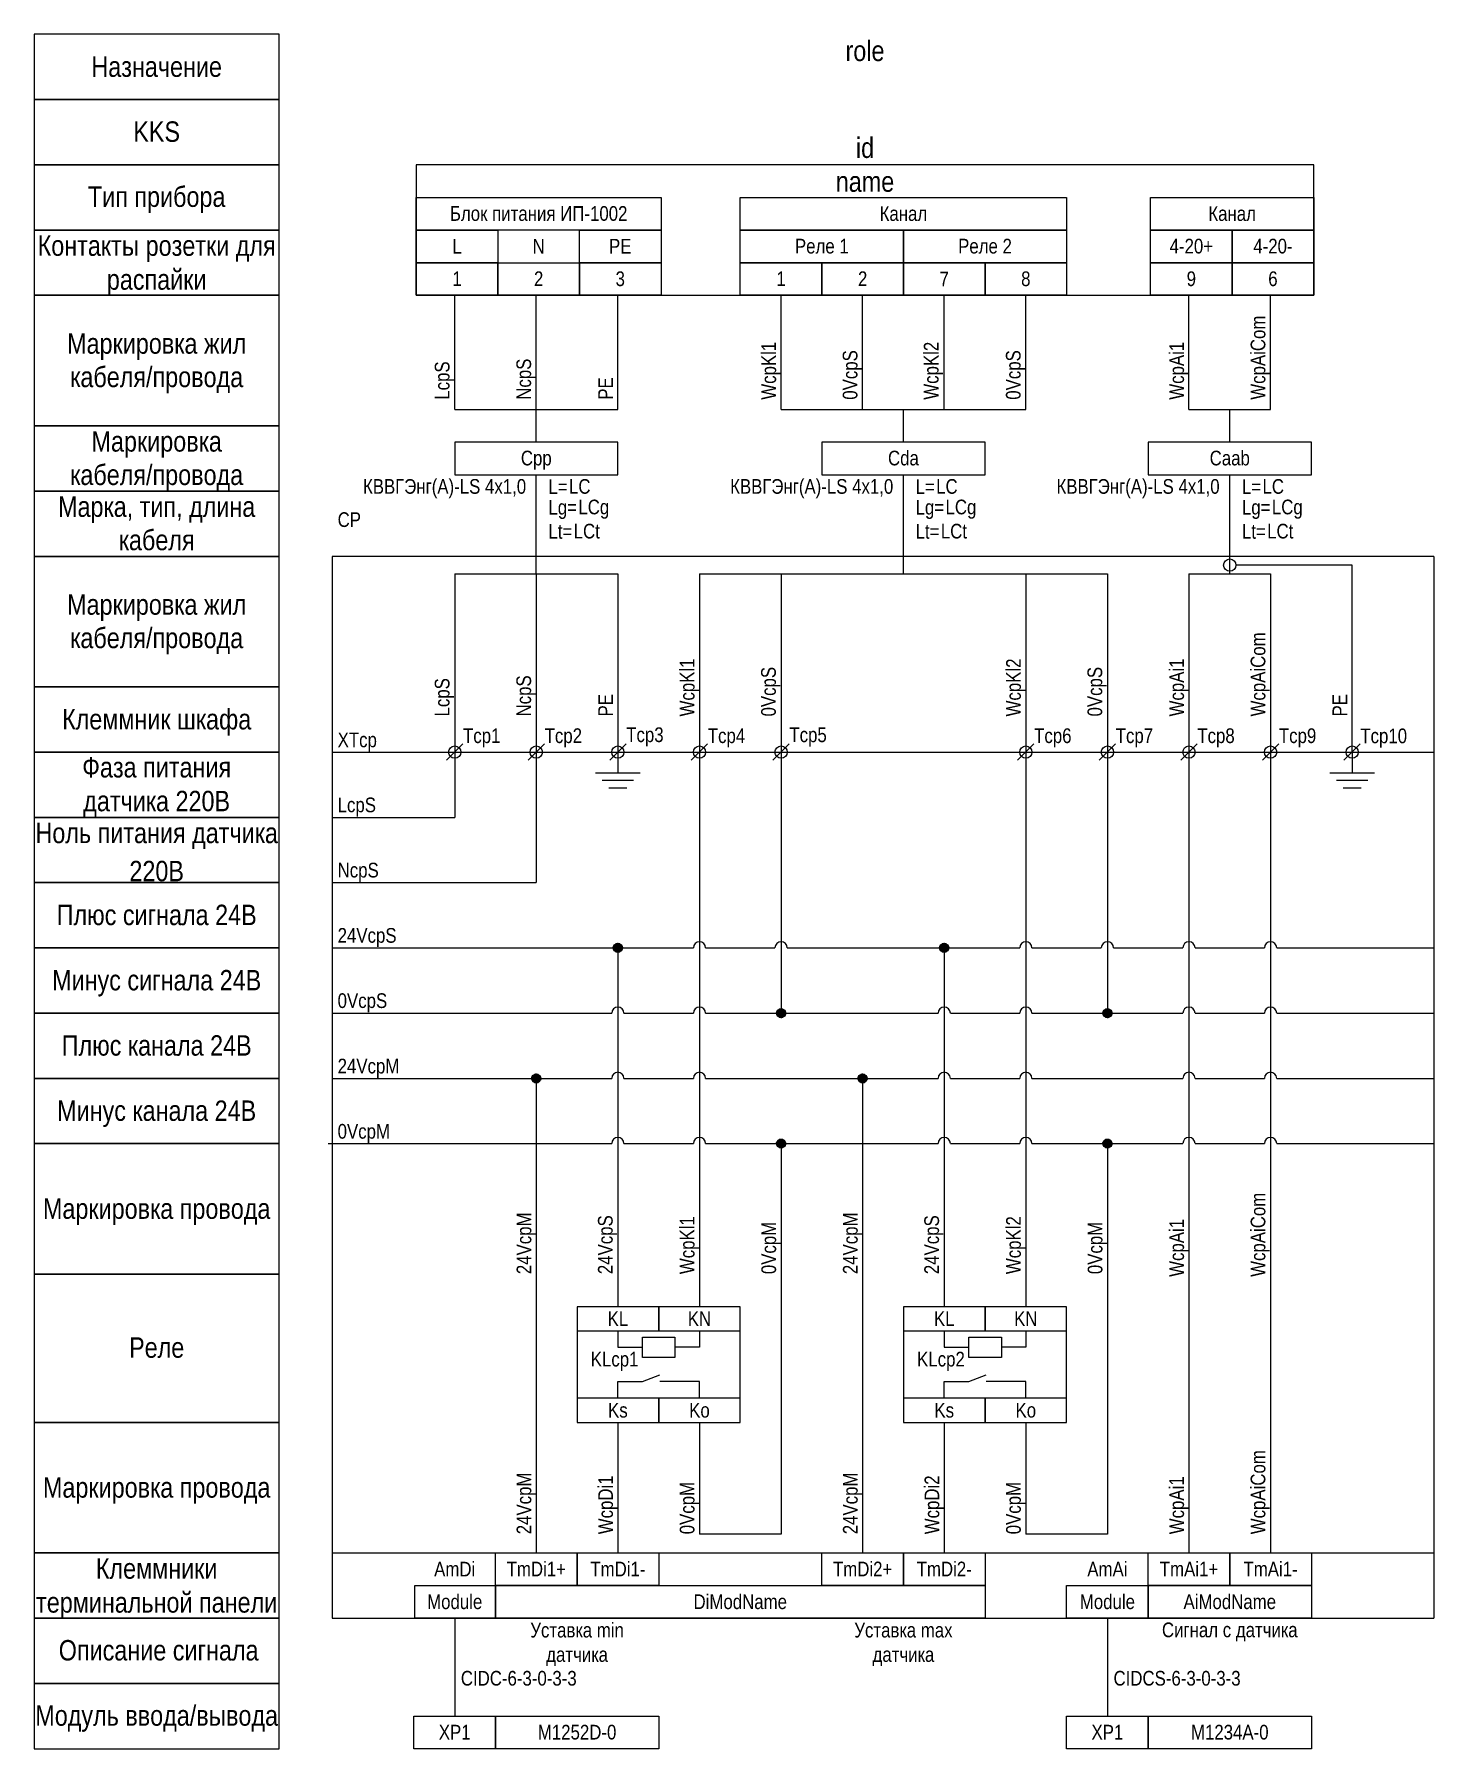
# Model space of a CAD drawing. Header units: millimetres. Extents: x 20 to 192, y -215 to -5.
import ezdxf

# ---------------------------------------------------------------- set-up
doc = ezdxf.new("R2010")
doc.units = ezdxf.units.MM
doc.header["$MEASUREMENT"] = 0
doc.linetypes.add('1_1', pattern=[2000, 1000, -1000])
doc.linetypes.add('4_2_1_2', pattern=[6702.777624, 3527.777672, -1763.888836, 0, -1411.111116])
for name, color, linetype in [('cp_names', 7, 'Continuous'), ('cp_params_ai', 7, 'Continuous'), ('cp_params_di', 7, 'Continuous'), ('cp_static_ai', 7, 'Continuous'), ('cp_static_di', 7, 'Continuous'), ('cp_static_do', 7, 'Continuous'), ('id_names', 7, 'Continuous'), ('id_params_di', 7, 'Continuous'), ('id_params_do', 7, 'Continuous'), ('id_static_ai', 7, 'Continuous'), ('id_static_di', 7, 'Continuous'), ('id_static_do', 7, 'Continuous')]:
    doc.layers.add(name, color=color, linetype=linetype)
doc.styles.add('СГЕНЕРИР_СТИЛЬ_1', font='')
doc.styles.get('СГЕНЕРИР_СТИЛЬ_1').set_extended_font_data('Arial Narrow')

msp = doc.modelspace()

# ---------------------------------------------------------------- hatches: boundary and pattern name
at = {"layer": 'cp_static_di', "linetype": 'Continuous', "lineweight": 0, "true_color": 0x000000}
for points in [[(91.13, -117), (91.16, -117.15), (91.24, -117.28), (91.37, -117.37), (91.53, -117.4), (91.68, -117.37), (91.81, -117.28), (91.9, -117.15), (91.93, -117), (91.9, -116.85), (91.81, -116.72), (91.68, -116.63), (91.53, -116.6), (91.37, -116.63), (91.24, -116.72), (91.16, -116.85)], [(131.13, -117), (131.16, -117.15), (131.24, -117.28), (131.37, -117.37), (131.53, -117.4), (131.68, -117.37), (131.81, -117.28), (131.9, -117.15), (131.93, -117), (131.9, -116.85), (131.81, -116.72), (131.68, -116.63), (131.53, -116.6), (131.37, -116.63), (131.24, -116.72), (131.16, -116.85)], [(111.13, -125), (111.16, -125.15), (111.24, -125.28), (111.37, -125.37), (111.53, -125.4), (111.68, -125.37), (111.81, -125.28), (111.9, -125.15), (111.93, -125), (111.9, -124.85), (111.81, -124.72), (111.68, -124.63), (111.53, -124.6), (111.37, -124.63), (111.24, -124.72), (111.16, -124.85)], [(151.13, -125), (151.16, -125.15), (151.24, -125.28), (151.37, -125.37), (151.53, -125.4), (151.68, -125.37), (151.81, -125.28), (151.9, -125.15), (151.93, -125), (151.9, -124.85), (151.81, -124.72), (151.68, -124.63), (151.53, -124.6), (151.37, -124.63), (151.24, -124.72), (151.16, -124.85)], [(81.13, -133), (81.16, -133.15), (81.24, -133.28), (81.37, -133.37), (81.53, -133.4), (81.68, -133.37), (81.81, -133.28), (81.9, -133.15), (81.93, -133), (81.9, -132.85), (81.81, -132.72), (81.68, -132.63), (81.53, -132.6), (81.37, -132.63), (81.24, -132.72), (81.16, -132.85)], [(121.13, -133), (121.16, -133.15), (121.24, -133.28), (121.37, -133.37), (121.53, -133.4), (121.68, -133.37), (121.81, -133.28), (121.9, -133.15), (121.93, -133), (121.9, -132.85), (121.81, -132.72), (121.68, -132.63), (121.53, -132.6), (121.37, -132.63), (121.24, -132.72), (121.16, -132.85)], [(111.13, -141), (111.16, -141.15), (111.24, -141.28), (111.37, -141.37), (111.53, -141.4), (111.68, -141.37), (111.81, -141.28), (111.9, -141.15), (111.93, -141), (111.9, -140.85), (111.81, -140.72), (111.68, -140.63), (111.53, -140.6), (111.37, -140.63), (111.24, -140.72), (111.16, -140.85)], [(151.13, -141), (151.16, -141.15), (151.24, -141.28), (151.37, -141.37), (151.53, -141.4), (151.68, -141.37), (151.81, -141.28), (151.9, -141.15), (151.93, -141), (151.9, -140.85), (151.81, -140.72), (151.68, -140.63), (151.53, -140.6), (151.37, -140.63), (151.24, -140.72), (151.16, -140.85)]]:
    msp.add_hatch(color=18, dxfattribs=at).paths.add_polyline_path(points)

# ---------------------------------------------------------------- linework, layer by layer
at = {"layer": 'cp_names', "color": 7, "linetype": 'Continuous', "lineweight": 15, "ltscale": 100}
for points in [[(20, -85), (50, -85), (50, -69), (20, -69)], [(20, -93), (50, -93), (50, -85), (20, -85)], [(20, -101), (50, -101), (50, -93), (20, -93)], [(20, -109), (50, -109), (50, -101), (20, -101)], [(20, -117), (50, -117), (50, -109), (20, -109)], [(20, -125), (50, -125), (50, -117), (20, -117)], [(20, -133), (50, -133), (50, -125), (20, -125)], [(20, -141), (50, -141), (50, -133), (20, -133)], [(20, -157), (50, -157), (50, -141), (20, -141)], [(20, -175.18), (50, -175.18), (50, -157), (20, -157)], [(20, -191.18), (50, -191.18), (50, -175.18), (20, -175.18)], [(20, -199.18), (50, -199.18), (50, -191.18), (20, -191.18)], [(20, -207.18), (50, -207.18), (50, -199.18), (20, -199.18)], [(20, -215.18), (50, -215.18), (50, -207.18), (20, -207.18)]]:
    msp.add_lwpolyline(points, close=True, dxfattribs=at)
at = {"layer": 'cp_static_ai', "color": 7, "linetype": 'Continuous', "lineweight": 15, "ltscale": 100}
for p, q in [((71.53, -71.14), (91.53, -71.14)), ((161.53, -71.14), (161.53, -93)), ((161.53, -71.14), (171.53, -71.14)), ((171.53, -71.14), (171.53, -93)), ((160.53, -94), (162.53, -92)), ((170.53, -94), (172.53, -92)), ((180.53, -94), (182.53, -92)), ((91.53, -93), (91.53, -95.53)), ((161.53, -93), (161.53, -191.18)), ((171.53, -93), (171.53, -191.18)), ((181.53, -93), (181.53, -95.53)), ((88.78, -95.53), (94.27, -95.53)), ((89.6, -96.46), (93.46, -96.46)), ((178.78, -95.53), (184.27, -95.53)), ((179.6, -96.46), (183.46, -96.46)), ((90.41, -97.39), (92.64, -97.39)), ((180.41, -97.39), (182.64, -97.39)), ((162.28, -117), (170.78, -117)), ((172.28, -117), (191.53, -117)), ((162.28, -125), (170.78, -125)), ((172.28, -125), (191.53, -125)), ((162.28, -133), (170.78, -133)), ((172.28, -133), (191.53, -133)), ((162.28, -141), (170.78, -141)), ((172.28, -141), (191.53, -141)), ((156.53, -191.18), (191.53, -191.18)), ((156.53, -199.18), (191.53, -199.18))]:
    msp.add_line(p, q, dxfattribs=at)
for points in [[(66.82, -25), (96.82, -25), (96.82, -29), (66.82, -29)], [(156.82, -25), (176.82, -25), (176.82, -29), (156.82, -29)], [(66.82, -29), (76.82, -29), (76.82, -33), (66.82, -33)], [(86.82, -29), (96.82, -29), (96.82, -33), (86.82, -33)], [(156.82, -29), (166.82, -29), (166.82, -33), (156.82, -33)], [(166.82, -29), (176.82, -29), (176.82, -33), (166.82, -33)], [(66.82, -33), (76.82, -33), (76.82, -37), (66.82, -37)], [(76.82, -33), (86.82, -33), (86.82, -37), (76.82, -37)], [(86.82, -33), (96.82, -33), (96.82, -37), (86.82, -37)], [(156.82, -33), (166.82, -33), (166.82, -37), (156.82, -37)], [(166.82, -33), (176.82, -33), (176.82, -37), (166.82, -37)], [(156.53, -191.18), (166.53, -191.18), (166.53, -195.18), (156.53, -195.18)], [(166.53, -191.18), (176.53, -191.18), (176.53, -195.18), (166.53, -195.18)], [(156.53, -195.18), (176.53, -195.18), (176.53, -199.18), (156.53, -199.18)]]:
    msp.add_lwpolyline(points, close=True, dxfattribs=at)
msp.add_lwpolyline([(181.53, -93), (181.53, -70.07), (167.28, -70.07)], dxfattribs=at)
for centre in [(166.53, -70.07), (161.53, -93), (171.53, -93), (181.53, -93)]:
    msp.add_circle(centre, 0.75, dxfattribs=at)
for centre in [(161.53, -117), (171.53, -117), (161.53, -125), (171.53, -125), (161.53, -133), (171.53, -133), (161.53, -141), (171.53, -141)]:
    msp.add_arc(centre, 0.75, 0, 180, dxfattribs=at)
at = {"layer": 'cp_static_di', "color": 7, "linetype": '1_1', "lineweight": 15, "ltscale": 100}
for p, q in [((191.53, -69), (56.53, -69)), ((56.53, -69), (56.53, -199.18)), ((191.53, -69), (191.53, -199.18))]:
    msp.add_line(p, q, dxfattribs=at)
at = {"layer": 'cp_static_di', "color": 7, "linetype": 'Continuous', "lineweight": 15, "ltscale": 100}
for p, q in [((71.53, -71.14), (71.53, -93)), ((81.53, -71.14), (81.53, -93)), ((91.53, -71.14), (91.53, -93)), ((101.53, -71.14), (151.53, -71.14)), ((101.53, -71.14), (101.53, -93)), ((111.53, -71.14), (111.53, -93)), ((141.53, -71.14), (141.53, -93)), ((151.53, -71.14), (151.53, -93)), ((70.53, -94), (72.53, -92)), ((80.53, -94), (82.53, -92)), ((90.53, -94), (92.53, -92)), ((100.53, -94), (102.53, -92)), ((110.53, -94), (112.53, -92)), ((140.53, -94), (142.53, -92)), ((150.53, -94), (152.53, -92)), ((71.53, -93), (71.53, -101)), ((81.53, -93), (81.53, -109)), ((101.53, -93), (101.53, -161)), ((111.53, -93), (111.53, -124.6)), ((141.53, -93), (141.53, -161)), ((151.53, -93), (151.53, -124.6)), ((56.53, -101), (71.53, -101)), ((56.53, -109), (81.53, -109)), ((56.53, -117), (100.78, -117)), ((91.53, -117.4), (91.53, -161)), ((102.28, -117), (110.78, -117)), ((112.28, -117), (140.78, -117)), ((131.53, -117.4), (131.53, -161)), ((142.28, -117), (150.78, -117)), ((152.28, -117), (160.78, -117)), ((56.53, -125), (90.78, -125)), ((92.28, -125), (100.78, -125)), ((102.28, -125), (130.78, -125)), ((132.28, -125), (140.78, -125)), ((142.28, -125), (160.78, -125)), ((56.53, -133), (90.78, -133)), ((81.53, -133.4), (81.53, -191.18)), ((92.28, -133), (100.78, -133)), ((102.28, -133), (130.78, -133)), ((121.53, -133.4), (121.53, -191.18)), ((132.28, -133), (140.78, -133)), ((142.28, -133), (160.78, -133)), ((56.03, -141), (90.78, -141)), ((92.28, -141), (100.78, -141)), ((102.28, -141), (130.78, -141)), ((111.53, -141.4), (111.53, -188.89)), ((132.28, -141), (140.78, -141)), ((142.28, -141), (160.78, -141)), ((151.53, -141.4), (151.53, -188.89)), ((91.53, -175.18), (91.53, -191.18)), ((101.53, -175.18), (101.53, -188.89)), ((131.53, -175.18), (131.53, -191.18)), ((141.53, -175.18), (141.53, -188.89)), ((111.53, -188.89), (101.53, -188.89)), ((151.53, -188.89), (141.53, -188.89)), ((56.53, -191.18), (156.53, -191.18)), ((56.53, -199.18), (156.53, -199.18))]:
    msp.add_line(p, q, dxfattribs=at)
at = {"layer": 'cp_static_di', "color": 7, "linetype": '4_2_1_2', "lineweight": 15, "ltscale": 100}
msp.add_line((56.53, -93), (191.53, -93), dxfattribs=at)
at = {"layer": 'cp_static_di', "color": 7, "linetype": 'Continuous', "lineweight": 15, "ltscale": 100}
for points in [[(86.53, -175.18), (106.53, -175.18), (106.53, -161), (86.53, -161)], [(86.53, -163.96), (96.53, -163.96), (96.53, -161), (86.53, -161)], [(96.53, -163.96), (106.53, -163.96), (106.53, -161), (96.53, -161)], [(126.53, -175.18), (146.53, -175.18), (146.53, -161), (126.53, -161)], [(126.53, -163.96), (136.53, -163.96), (136.53, -161), (126.53, -161)], [(136.53, -163.96), (146.53, -163.96), (146.53, -161), (136.53, -161)], [(98.53, -164.72), (98.53, -167.21), (94.53, -167.21), (94.53, -164.72)], [(138.53, -164.72), (138.53, -167.21), (134.53, -167.21), (134.53, -164.72)], [(86.53, -175.18), (96.53, -175.18), (96.53, -172.21), (86.53, -172.21)], [(96.53, -175.18), (106.53, -175.18), (106.53, -172.21), (96.53, -172.21)], [(126.53, -175.18), (136.53, -175.18), (136.53, -172.21), (126.53, -172.21)], [(136.53, -175.18), (146.53, -175.18), (146.53, -172.21), (136.53, -172.21)], [(76.53, -191.18), (86.53, -191.18), (86.53, -195.18), (76.53, -195.18)], [(86.53, -191.18), (96.53, -191.18), (96.53, -195.18), (86.53, -195.18)], [(116.53, -191.18), (126.53, -191.18), (126.53, -195.18), (116.53, -195.18)], [(126.53, -191.18), (136.53, -191.18), (136.53, -195.18), (126.53, -195.18)], [(76.53, -195.18), (136.53, -195.18), (136.53, -199.18), (76.53, -199.18)]]:
    msp.add_lwpolyline(points, close=True, dxfattribs=at)
for points in [[(91.53, -163.96), (91.53, -165.96), (94.53, -165.96)], [(101.53, -163.96), (101.53, -165.96), (98.53, -165.96)], [(131.53, -163.96), (131.53, -165.96), (134.53, -165.96)], [(141.53, -163.96), (141.53, -165.96), (138.53, -165.96)], [(91.53, -172.21), (91.53, -170.18), (94.53, -170.18)], [(94.53, -170.18), (96.67, -169.35)], [(98.53, -170.18), (96.67, -170.18)], [(101.53, -172.21), (101.53, -170.18), (98.53, -170.18)], [(131.53, -172.21), (131.53, -170.18), (134.53, -170.18)], [(134.53, -170.18), (136.67, -169.35)], [(138.53, -170.18), (136.67, -170.18)], [(141.53, -172.21), (141.53, -170.18), (138.53, -170.18)]]:
    msp.add_lwpolyline(points, dxfattribs=at)
for centre in [(71.53, -93), (81.53, -93), (91.53, -93), (101.53, -93), (111.53, -93), (141.53, -93), (151.53, -93)]:
    msp.add_circle(centre, 0.75, dxfattribs=at)
at = {"layer": 'cp_static_di', "color": 7, "linetype": 'Continuous', "lineweight": 70, "ltscale": 100}
for centre in [(91.53, -117), (131.53, -117), (111.53, -125), (151.53, -125), (81.53, -133), (121.53, -133), (111.53, -141), (151.53, -141)]:
    msp.add_circle(centre, 0.4, dxfattribs=at)
at = {"layer": 'cp_static_di', "color": 7, "linetype": 'Continuous', "lineweight": 15, "ltscale": 100}
for centre in [(101.53, -117), (111.53, -117), (141.53, -117), (151.53, -117), (91.53, -125), (101.53, -125), (131.53, -125), (141.53, -125), (91.53, -133), (101.53, -133), (131.53, -133), (141.53, -133), (91.53, -141), (101.53, -141), (131.53, -141), (141.53, -141)]:
    msp.add_arc(centre, 0.75, 0, 180, dxfattribs=at)
at = {"layer": 'cp_static_do', "color": 7, "linetype": 'Continuous', "lineweight": 15, "ltscale": 100}
for p, q in [((71.53, -199.18), (71.53, -211.18)), ((151.53, -199.18), (151.53, -211.18))]:
    msp.add_line(p, q, dxfattribs=at)
for points in [[(76.53, -199.18), (66.64, -199.18), (66.64, -195.18), (76.53, -195.18)], [(156.53, -199.18), (146.53, -199.18), (146.53, -195.18), (156.53, -195.18)], [(76.53, -215.18), (66.53, -215.18), (66.53, -211.18), (76.53, -211.18)], [(76.53, -211.18), (96.53, -211.18), (96.53, -215.18), (76.53, -215.18)], [(156.53, -215.18), (146.53, -215.18), (146.53, -211.18), (156.53, -211.18)], [(156.53, -211.18), (176.53, -211.18), (176.53, -215.18), (156.53, -215.18)]]:
    msp.add_lwpolyline(points, close=True, dxfattribs=at)
at = {"layer": 'id_names', "color": 7, "linetype": 'Continuous', "lineweight": 15, "ltscale": 100}
for points in [[(20, -13), (50, -13), (50, -5), (20, -5)], [(20, -21), (50, -21), (50, -13), (20, -13)], [(20, -29), (50, -29), (50, -21), (20, -21)], [(20, -37), (50, -37), (50, -29), (20, -29)], [(20, -53), (50, -53), (50, -37), (20, -37)], [(20, -61), (50, -61), (50, -53), (20, -53)], [(20, -69), (50, -69), (50, -61), (20, -61)]]:
    msp.add_lwpolyline(points, close=True, dxfattribs=at)
at = {"layer": 'id_static_di', "color": 7, "linetype": 'Continuous', "lineweight": 15, "ltscale": 100}
for p, q in [((81.53, -71.14), (81.53, -59)), ((126.53, -71.14), (126.53, -59)), ((166.53, -71.14), (166.53, -59))]:
    msp.add_line(p, q, dxfattribs=at)
for points in [[(66.82, -37), (176.82, -37), (176.82, -21), (66.82, -21)], [(106.53, -25), (146.53, -25), (146.53, -29), (106.53, -29)], [(106.53, -29), (126.53, -29), (126.53, -33), (106.53, -33)], [(126.53, -29), (146.53, -29), (146.53, -33), (126.53, -33)], [(106.53, -33), (116.53, -33), (116.53, -37), (106.53, -37)], [(116.53, -33), (126.53, -33), (126.53, -37), (116.53, -37)], [(126.53, -33), (136.53, -33), (136.53, -37), (126.53, -37)], [(136.53, -33), (146.53, -33), (146.53, -37), (136.53, -37)]]:
    msp.add_lwpolyline(points, close=True, dxfattribs=at)
at = {"layer": 'id_static_do', "color": 7, "linetype": 'Continuous', "lineweight": 15, "ltscale": 100}
for p, q in [((71.53, -51), (71.53, -37)), ((81.53, -51), (81.53, -37)), ((91.53, -51), (91.53, -37)), ((111.53, -51), (111.53, -37)), ((121.53, -51), (121.53, -37)), ((131.53, -51), (131.53, -37)), ((141.53, -51), (141.53, -37)), ((161.53, -51), (161.53, -37)), ((171.53, -51), (171.53, -37)), ((71.53, -51), (91.53, -51)), ((81.53, -55), (81.53, -51)), ((111.53, -51), (141.53, -51)), ((126.53, -55), (126.53, -51)), ((161.53, -51), (171.53, -51)), ((166.53, -55), (166.53, -51))]:
    msp.add_line(p, q, dxfattribs=at)
for points in [[(71.53, -59), (91.53, -59), (91.53, -55), (71.53, -55)], [(116.53, -59), (136.53, -59), (136.53, -55), (116.53, -55)], [(156.53, -59), (176.53, -59), (176.53, -55), (156.53, -55)]]:
    msp.add_lwpolyline(points, close=True, dxfattribs=at)

# ---------------------------------------------------------------- texts
at = {"layer": 'cp_names', "color": 7, "linetype": 'Continuous', "lineweight": 15, "char_height": 2.5, "attachment_point": 2, "style": 'СГЕНЕРИР_СТИЛЬ_1'}
for s, insert, line_spacing_factor in [('\\A1;{\\pqc;\\fArial Narrow|b0|i0|c204|p34;Маркировка жил\\P\\pqc;\\fArial Narrow|b0|i0|c204|p34;кабеля/провода}', (35, -73.66), 0.982786), ('\\A1;{\\pqc;\\fArial Narrow|b0|i0|c204|p34;Фаза питания\\P\\pqc;\\fArial Narrow|b0|i0|c204|p34;датчика 220В}', (35, -93.61), 0.993687)]:
    msp.add_mtext(s, dxfattribs=dict(at, insert=insert, line_spacing_factor=line_spacing_factor))
for s, insert in [('\\A1;{\\pqc;\\fArial Narrow|b0|i0|c204|p34;Клеммник\\fArial Narrow|b0|i0|c204|p34; шкафа}', (35, -87.72)), ('\\A1;{\\pqc;\\fArial Narrow|b0|i0|c204|p34;Плюс \\fArial Narrow|b0|i0|c204|p34;сигнала 2\\fArial Narrow|b0|i0|c204|p34;4\\fArial Narrow|b0|i0|c204|p34;В}', (35, -111.71)), ('\\A1;{\\pqc;\\fArial Narrow|b0|i0|c204|p34;Минус \\fArial Narrow|b0|i0|c204|p34;сигнала 2\\fArial Narrow|b0|i0|c204|p34;4\\fArial Narrow|b0|i0|c204|p34;В}', (35, -119.71)), ('\\A1;{\\pqc;\\fArial Narrow|b0|i0|c204|p34;Плюс \\fArial Narrow|b0|i0|c204|p34;канала 24В}', (35, -127.71)), ('\\A1;{\\pqc;\\fArial Narrow|b0|i0|c204|p34;Минус \\fArial Narrow|b0|i0|c204|p34;канала 24В}', (35, -135.71)), ('\\A1;{\\pqc;\\fArial Narrow|b0|i0|c204|p34;Маркировка \\fArial Narrow|b0|i0|c204|p34;провода}', (35, -147.72)), ('\\A1;{\\pqc;\\fArial Narrow|b0|i0|c204|p34;Реле}', (35, -164.75)), ('\\A1;{\\pqc;\\fArial Narrow|b0|i0|c204|p34;Маркировка \\fArial Narrow|b0|i0|c204|p34;провода}', (35, -181.9)), ('\\A1;{\\pqc;\\fArial Narrow|b0|i0|c204|p34;Описание сигнала}', (35.24, -201.86)), ('\\A1;{\\pqc;\\fArial Narrow|b0|i0|c204|p34;Модуль ввода/вывода}', (35, -209.86))]:
    msp.add_mtext(s, dxfattribs=dict(at, insert=insert))
at = {"layer": 'cp_names', "color": 7, "linetype": 'Continuous', "lineweight": 15, "char_height": 2.5, "width": 30, "attachment_point": 2, "style": 'СГЕНЕРИР_СТИЛЬ_1'}
for s, insert, line_spacing_factor in [('\\A1;{\\pqc;\\fArial Narrow|b0|i0|c204|p34;Ноль питания датчика \\fArial Narrow|b0|i0|c204|p34;2\\fArial Narrow|b0|i0|c204|p34;20\\fArial Narrow|b0|i0|c204|p34;В}', (35, -101.66), 1.120955), ('\\A1;{\\pqc;\\fArial Narrow|b0|i0|c204|p34;Клеммник\\fArial Narrow|b0|i0|c204|p34;и терминальной панели}', (35, -191.84), 0.996518)]:
    msp.add_mtext(s, dxfattribs=dict(at, insert=insert, line_spacing_factor=line_spacing_factor))
at = {"layer": 'cp_params_ai', "color": 7, "linetype": 'Continuous', "lineweight": 15, "char_height": 1.8, "style": 'СГЕНЕРИР_СТИЛЬ_1'}
for s, insert, attachment_point in [('\\A1;{\\pql;\\fArial Narrow|b0|i0|c204|p34;Tcp\\fArial Narrow|b0|i0|c204|p34;8}', (162.55, -90.09), 1), ('\\A1;{\\pql;\\fArial Narrow|b0|i0|c204|p34;Tcp\\fArial Narrow|b0|i0|c204|p34;9}', (172.55, -90.09), 1), ('\\A1;{\\pql;\\fArial Narrow|b0|i0|c204|p34;Tcp1\\fArial Narrow|b0|i0|c204|p34;0}', (182.53, -90.11), 1), ('\\A1;{\\pqc;\\fArial Narrow|b0|i0|c204|p34;Tm\\fArial Narrow|b0|i0|c204|p34;Ai\\fArial Narrow|b0|i0|c204|p34;1+}', (161.53, -192.25), 2), ('\\A1;{\\pqc;\\fArial Narrow|b0|i0|c204|p34;Tm\\fArial Narrow|b0|i0|c204|p34;Ai\\fArial Narrow|b0|i0|c204|p34;1-}', (171.53, -192.25), 2), ('\\A1;{\\pqc;\\fArial Narrow|b0|i0|c204|p34;Ai\\fArial Narrow|b0|i0|c204|p34;ModName}', (166.53, -196.26), 2)]:
    msp.add_mtext(s, dxfattribs=dict(at, insert=insert, attachment_point=attachment_point))
at = {"layer": 'cp_params_di', "color": 7, "linetype": 'Continuous', "lineweight": 15, "char_height": 1.8, "attachment_point": 1, "rotation": 90, "style": 'СГЕНЕРИР_СТИЛЬ_1'}
for s, insert in [('\\A1;{\\pql;\\fArial Narrow|b0|i0|c204|p34;WcpAi\\fArial Narrow|b0|i0|c204|p34;Com}', (169.09, -49.8)), ('\\A1;{\\pql;\\fArial Narrow|b0|i0|c204|p34;WcpAi1}', (159.12, -49.8)), ('\\A1;{\\pql;\\fArial Narrow|b0|i0|c204|p34;LcpS}', (69.09, -49.8)), ('\\A1;{\\pql;\\fArial Narrow|b0|i0|c204|p34;N\\fArial Narrow|b0|i0|c204|p34;cpS}', (79.09, -49.8)), ('\\A1;{\\pql;\\fArial Narrow|b0|i0|c204|p34;WcpAi\\fArial Narrow|b0|i0|c204|p34;Com}', (169.09, -88.63)), ('\\A1;{\\pql;\\fArial Narrow|b0|i0|c204|p34;WcpKl1}', (99.12, -88.63)), ('\\A1;{\\pql;\\fArial Narrow|b0|i0|c204|p34;WcpKl\\fArial Narrow|b0|i0|c204|p34;2}', (139.12, -88.63)), ('\\A1;{\\pql;\\fArial Narrow|b0|i0|c204|p34;WcpAi1}', (159.12, -88.63)), ('\\A1;{\\pql;\\fArial Narrow|b0|i0|c204|p34;LcpS}', (69.09, -88.63)), ('\\A1;{\\pql;\\fArial Narrow|b0|i0|c204|p34;N\\fArial Narrow|b0|i0|c204|p34;cpS}', (79.09, -88.63)), ('\\A1;{\\pql;\\fArial Narrow|b0|i0|c204|p34;0VcpS}', (109.09, -88.63)), ('\\A1;{\\pql;\\fArial Narrow|b0|i0|c204|p34;0VcpS}', (149.09, -88.63)), ('\\A1;{\\pql;\\fArial Narrow|b0|i0|c204|p34;WcpAi\\fArial Narrow|b0|i0|c204|p34;Com}', (169.09, -157.33)), ('\\A1;{\\pql;\\fArial Narrow|b0|i0|c204|p34;24VcpM}', (79.12, -157)), ('\\A1;{\\pql;\\fArial Narrow|b0|i0|c204|p34;24VcpS}', (89.09, -157)), ('\\A1;{\\pql;\\fArial Narrow|b0|i0|c204|p34;WcpKl\\fArial Narrow|b0|i0|c204|p34;1}', (99.12, -157)), ('\\A1;{\\pql;\\fArial Narrow|b0|i0|c204|p34;0VcpM}', (109.12, -157)), ('\\A1;{\\pql;\\fArial Narrow|b0|i0|c204|p34;24VcpM}', (119.12, -157)), ('\\A1;{\\pql;\\fArial Narrow|b0|i0|c204|p34;24VcpS}', (129.09, -157)), ('\\A1;{\\pql;\\fArial Narrow|b0|i0|c204|p34;WcpK\\fArial Narrow|b0|i0|c204|p34;l2}', (139.12, -157)), ('\\A1;{\\pql;\\fArial Narrow|b0|i0|c204|p34;0VcpM}', (149.12, -157)), ('\\A1;{\\pql;\\fArial Narrow|b0|i0|c204|p34;WcpAi1}', (159.12, -157.33)), ('\\A1;{\\pql;\\fArial Narrow|b0|i0|c204|p34;WcpAi\\fArial Narrow|b0|i0|c204|p34;Com}', (169.09, -188.89)), ('\\A1;{\\pql;\\fArial Narrow|b0|i0|c204|p34;24VcpM}', (79.12, -188.89)), ('\\A1;{\\pql;\\fArial Narrow|b0|i0|c204|p34;WcpDi1}', (89.12, -188.89)), ('\\A1;{\\pql;\\fArial Narrow|b0|i0|c204|p34;0VcpM}', (99.12, -188.89)), ('\\A1;{\\pql;\\fArial Narrow|b0|i0|c204|p34;24VcpM}', (119.12, -188.89)), ('\\A1;{\\pql;\\fArial Narrow|b0|i0|c204|p34;WcpDi\\fArial Narrow|b0|i0|c204|p34;2}', (129.12, -188.89)), ('\\A1;{\\pql;\\fArial Narrow|b0|i0|c204|p34;0VcpM}', (139.12, -188.89)), ('\\A1;{\\pql;\\fArial Narrow|b0|i0|c204|p34;WcpAi1}', (159.12, -188.89))]:
    msp.add_mtext(s, dxfattribs=dict(at, insert=insert))
at = {"layer": 'cp_params_di', "color": 7, "linetype": 'Continuous', "lineweight": 15, "insert": (57.18, -63.6), "char_height": 1.8, "width": 22, "attachment_point": 1, "style": 'СГЕНЕРИР_СТИЛЬ_1'}
msp.add_mtext('\\A1;{\\pql;\\fArial Narrow|b0|i0|c204|p34;CP}', dxfattribs=at)
at = {"layer": 'cp_params_di', "color": 7, "linetype": 'Continuous', "lineweight": 15, "char_height": 1.8, "style": 'СГЕНЕРИР_СТИЛЬ_1'}
for s, insert, attachment_point in [('\\A1;{\\pql;\\fArial Narrow|b0|i0|c204|p34;Tcp1}', (72.55, -90.09), 1), ('\\A1;{\\pql;\\fArial Narrow|b0|i0|c204|p34;Tcp\\fArial Narrow|b0|i0|c204|p34;2}', (82.55, -90.09), 1), ('\\A1;{\\pql;\\fArial Narrow|b0|i0|c204|p34;Tcp\\fArial Narrow|b0|i0|c204|p34;3}', (92.55, -89.97), 1), ('\\A1;{\\pql;\\fArial Narrow|b0|i0|c204|p34;Tcp\\fArial Narrow|b0|i0|c204|p34;4}', (102.55, -90.09), 1), ('\\A1;{\\pql;\\fArial Narrow|b0|i0|c204|p34;Tcp\\fArial Narrow|b0|i0|c204|p34;5}', (112.55, -89.98), 1), ('\\A1;{\\pql;\\fArial Narrow|b0|i0|c204|p34;Tcp\\fArial Narrow|b0|i0|c204|p34;6}', (142.55, -90.09), 1), ('\\A1;{\\pql;\\fArial Narrow|b0|i0|c204|p34;Tcp\\fArial Narrow|b0|i0|c204|p34;7}', (152.55, -90.09), 1), ('\\A1;{\\pql;\\fArial Narrow|b0|i0|c204|p34;XTcp}', (57.18, -90.6), 1), ('\\A1;{\\pql;\\fArial Narrow|b0|i0|c204|p34;L\\fArial Narrow|b0|i0|c204|p34;cpS}', (57.18, -98.57), 1), ('\\A1;{\\pql;\\fArial Narrow|b0|i0|c204|p34;N\\fArial Narrow|b0|i0|c204|p34;cpS}', (57.18, -106.57), 1), ('\\A1;{\\pql;\\fArial Narrow|b0|i0|c204|p34;24VcpS}', (57.18, -114.57), 1), ('\\A1;{\\pql;\\fArial Narrow|b0|i0|c204|p34;0VcpS}', (57.18, -122.57), 1), ('\\A1;{\\pql;\\fArial Narrow|b0|i0|c204|p34;24Vcp\\fArial Narrow|b0|i0|c204|p34;M}', (57.18, -130.59), 1), ('\\A1;{\\pql;\\fArial Narrow|b0|i0|c204|p34;0Vcp\\fArial Narrow|b0|i0|c204|p34;M}', (57.18, -138.59), 1), ('\\A1;{\\pqc;\\fArial Narrow|b0|i0|c204|p34;K\\fArial Narrow|b0|i0|c204|p34;L}', (91.53, -161.56), 2), ('\\A1;{\\pqc;\\fArial Narrow|b0|i0|c204|p34;K\\fArial Narrow|b0|i0|c204|p34;N}', (101.53, -161.56), 2), ('\\A1;{\\pqc;\\fArial Narrow|b0|i0|c204|p34;K\\fArial Narrow|b0|i0|c204|p34;L}', (131.53, -161.56), 2), ('\\A1;{\\pqc;\\fArial Narrow|b0|i0|c204|p34;K\\fArial Narrow|b0|i0|c204|p34;N}', (141.53, -161.56), 2), ('\\A1;{\\pqc;\\fArial Narrow|b0|i0|c204|p34;KLcp\\fArial Narrow|b0|i0|c204|p34;1}', (91.13, -166.52), 2), ('\\A1;{\\pqc;\\fArial Narrow|b0|i0|c204|p34;KLcp\\fArial Narrow|b0|i0|c204|p34;2}', (131.13, -166.52), 2), ('\\A1;{\\pqc;\\fArial Narrow|b0|i0|c204|p34;Ks}', (91.53, -172.78), 2), ('\\A1;{\\pqc;\\fArial Narrow|b0|i0|c204|p34;Ko}', (101.53, -172.78), 2), ('\\A1;{\\pqc;\\fArial Narrow|b0|i0|c204|p34;Ks}', (131.53, -172.78), 2), ('\\A1;{\\pqc;\\fArial Narrow|b0|i0|c204|p34;Ko}', (141.53, -172.78), 2), ('\\A1;{\\pqc;\\fArial Narrow|b0|i0|c204|p34;Am\\fArial Narrow|b0|i0|c204|p34;Di}', (71.53, -192.26), 2), ('\\A1;{\\pqc;\\fArial Narrow|b0|i0|c204|p34;TmDi1\\fArial Narrow|b0|i0|c204|p34;+}', (81.53, -192.25), 2), ('\\A1;{\\pqc;\\fArial Narrow|b0|i0|c204|p34;TmDi1\\fArial Narrow|b0|i0|c204|p34;-}', (91.53, -192.25), 2), ('\\A1;{\\pqc;\\fArial Narrow|b0|i0|c204|p34;TmDi\\fArial Narrow|b0|i0|c204|p34;2\\fArial Narrow|b0|i0|c204|p34;+}', (121.53, -192.25), 2), ('\\A1;{\\pqc;\\fArial Narrow|b0|i0|c204|p34;TmDi\\fArial Narrow|b0|i0|c204|p34;2\\fArial Narrow|b0|i0|c204|p34;-}', (131.53, -192.25), 2), ('\\A1;{\\pqc;\\fArial Narrow|b0|i0|c204|p34;Am\\fArial Narrow|b0|i0|c204|p34;A\\fArial Narrow|b0|i0|c204|p34;i}', (151.53, -192.26), 2), ('\\A1;{\\pqc;\\fArial Narrow|b0|i0|c204|p34;DiModName}', (106.53, -196.26), 2)]:
    msp.add_mtext(s, dxfattribs=dict(at, insert=insert, attachment_point=attachment_point))
at = {"layer": 'cp_static_ai', "color": 7, "linetype": 'Continuous', "lineweight": 15, "insert": (179.12, -88.63), "char_height": 1.8, "attachment_point": 1, "rotation": 90, "style": 'СГЕНЕРИР_СТИЛЬ_1'}
msp.add_mtext('\\A1;{\\pql;\\fArial Narrow|b0|i0|c204|p34;PE}', dxfattribs=at)
at = {"layer": 'cp_static_ai', "color": 7, "linetype": 'Continuous', "lineweight": 15, "insert": (166.53, -199.71), "char_height": 1.8, "attachment_point": 2, "style": 'СГЕНЕРИР_СТИЛЬ_1'}
msp.add_mtext('\\A1;{\\pqc;\\fArial Narrow|b0|i0|c204|p34;Сигнал с датчика}', dxfattribs=at)
at = {"layer": 'cp_static_di', "color": 7, "linetype": 'Continuous', "lineweight": 15, "char_height": 1.8, "attachment_point": 1, "rotation": 90, "style": 'СГЕНЕРИР_СТИЛЬ_1'}
for insert in [(89.12, -49.8), (89.12, -88.63)]:
    msp.add_mtext('\\A1;{\\pql;\\fArial Narrow|b0|i0|c204|p34;PE}', dxfattribs=dict(at, insert=insert))
at = {"layer": 'cp_static_di', "color": 7, "linetype": 'Continuous', "lineweight": 15, "char_height": 1.8, "attachment_point": 2, "line_spacing_factor": 0.996093, "style": 'СГЕНЕРИР_СТИЛЬ_1'}
for s, insert in [('\\A1;{\\pqc;\\fArial Narrow|b0|i0|c204|p34;Уставка min\\P\\pqc;\\fArial Narrow|b0|i0|c204|p34;датчика}', (86.53, -199.74)), ('\\A1;{\\pqc;\\fArial Narrow|b0|i0|c204|p34;Уставка max\\P\\pqc;\\fArial Narrow|b0|i0|c204|p34;датчика}', (126.53, -199.74))]:
    msp.add_mtext(s, dxfattribs=dict(at, insert=insert))
at = {"layer": 'cp_static_do', "color": 7, "linetype": 'Continuous', "lineweight": 15, "char_height": 1.8, "attachment_point": 2, "style": 'СГЕНЕРИР_СТИЛЬ_1'}
for s, insert in [('\\A1;{\\pqc;\\fArial Narrow|b0|i0|c204|p34;Module}', (71.53, -196.26)), ('\\A1;{\\pqc;\\fArial Narrow|b0|i0|c204|p34;Module}', (151.53, -196.26)), ('\\A1;{\\pqc;\\fArial Narrow|b0|i0|c204|p34;XP1}', (71.53, -212.25)), ('\\A1;{\\pqc;\\fArial Narrow|b0|i0|c204|p34;M125\\fArial Narrow|b0|i0|c204|p34;2D\\fArial Narrow|b0|i0|c204|p34;-0}', (86.53, -212.25)), ('\\A1;{\\pqc;\\fArial Narrow|b0|i0|c204|p34;XP1}', (151.53, -212.25)), ('\\A1;{\\pqc;\\fArial Narrow|b0|i0|c204|p34;M12\\fArial Narrow|b0|i0|c204|p34;34A\\fArial Narrow|b0|i0|c204|p34;-0}', (166.53, -212.25))]:
    msp.add_mtext(s, dxfattribs=dict(at, insert=insert))
at = {"layer": 'id_names', "color": 7, "linetype": 'Continuous', "lineweight": 15, "char_height": 2.5, "attachment_point": 2, "style": 'СГЕНЕРИР_СТИЛЬ_1'}
for s, insert in [('\\A1;{\\pqc;\\fArial Narrow|b0|i0|c204|p34;Назначение}', (35, -7.72)), ('\\A1;{\\pqc;\\fArial Narrow|b0|i0|c204|p34;KKS}', (35, -15.68)), ('\\A1;{\\pqc;\\fArial Narrow|b0|i0|c204|p34;Тип прибора}', (35, -23.66))]:
    msp.add_mtext(s, dxfattribs=dict(at, insert=insert))
at = {"layer": 'id_names', "color": 7, "linetype": 'Continuous', "lineweight": 15, "insert": (35, -29.66), "char_height": 2.5, "width": 30, "attachment_point": 2, "line_spacing_factor": 0.996518, "style": 'СГЕНЕРИР_СТИЛЬ_1'}
msp.add_mtext('\\A1;{\\pqc;\\fArial Narrow|b0|i0|c204|p34;Контакт\\fArial Narrow|b0|i0|c204|p34;ы\\fArial Narrow|b0|i0|c204|p34; розетки для распайки}', dxfattribs=at)
at = {"layer": 'id_names', "color": 7, "linetype": 'Continuous', "lineweight": 15, "char_height": 2.5, "attachment_point": 2, "style": 'СГЕНЕРИР_СТИЛЬ_1'}
for s, insert, line_spacing_factor in [('\\A1;{\\pqc;\\fArial Narrow|b0|i0|c204|p34;Маркировка жил\\P\\pqc;\\fArial Narrow|b0|i0|c204|p34;кабеля/провода}', (35, -41.66), 0.982786), ('\\A1;{\\pqc;\\fArial Narrow|b0|i0|c204|p34;Маркировка\\P\\pqc;\\fArial Narrow|b0|i0|c204|p34;кабеля/провода}', (35, -53.66), 0.982786), ('\\A1;{\\pqc;\\fArial Narrow|b0|i0|c204|p34;Марка, тип\\fArial Narrow|b0|i0|c204|p34;, длина\\P\\pqc;\\fArial Narrow|b0|i0|c204|p34;кабеля}', (35, -61.66), 0.98101)]:
    msp.add_mtext(s, dxfattribs=dict(at, insert=insert, line_spacing_factor=line_spacing_factor))
at = {"layer": 'id_params_di', "color": 7, "linetype": 'Continuous', "lineweight": 15, "char_height": 2.5, "width": 100, "attachment_point": 2, "style": 'СГЕНЕРИР_СТИЛЬ_1'}
for s, insert in [('\\A1;{\\pqc;\\fArial Narrow|b0|i0|c204|p34;role}', (121.82, -5.78)), ('\\A1;{\\pqc;\\fArial Narrow|b0|i0|c204|p34;id}', (121.82, -17.66)), ('\\A1;{\\pqc;\\fArial Narrow|b0|i0|c204|p34;name}', (121.82, -21.81))]:
    msp.add_mtext(s, dxfattribs=dict(at, insert=insert))
at = {"layer": 'id_params_di', "color": 7, "linetype": 'Continuous', "lineweight": 15, "char_height": 1.8, "attachment_point": 1, "rotation": 90, "style": 'СГЕНЕРИР_СТИЛЬ_1'}
for s, insert in [('\\A1;{\\pql;\\fArial Narrow|b0|i0|c204|p34;W\\fArial Narrow|b0|i0|c204|p34;cp\\fArial Narrow|b0|i0|c204|p34;Kl1}', (109.12, -49.8)), ('\\A1;{\\pql;\\fArial Narrow|b0|i0|c204|p34;0VcpS}', (119.09, -49.8)), ('\\A1;{\\pql;\\fArial Narrow|b0|i0|c204|p34;WcpKl\\fArial Narrow|b0|i0|c204|p34;2}', (129.03, -49.8)), ('\\A1;{\\pql;\\fArial Narrow|b0|i0|c204|p34;0VcpS}', (139.09, -49.8))]:
    msp.add_mtext(s, dxfattribs=dict(at, insert=insert))
at = {"layer": 'id_params_di', "color": 7, "linetype": 'Continuous', "lineweight": 15, "char_height": 1.8, "attachment_point": 1, "style": 'СГЕНЕРИР_СТИЛЬ_1'}
for s, insert in [('\\A1;{\\pql;\\fArial Narrow|b0|i0|c204|p34;LC}', (85.54, -59.53)), ('\\A1;{\\pql;\\fArial Narrow|b0|i0|c204|p34;LC}', (130.54, -59.53)), ('\\A1;{\\pql;\\fArial Narrow|b0|i0|c204|p34;LC}', (170.54, -59.53)), ('\\A1;{\\pql;\\fArial Narrow|b0|i0|c204|p34;LCg}', (86.69, -62.05)), ('\\A1;{\\pql;\\fArial Narrow|b0|i0|c204|p34;LCg}', (131.69, -62.05)), ('\\A1;{\\pql;\\fArial Narrow|b0|i0|c204|p34;LCg}', (171.69, -62.05)), ('\\A1;{\\pql;\\fArial Narrow|b0|i0|c204|p34;LCt}', (86.11, -65.01)), ('\\A1;{\\pql;\\fArial Narrow|b0|i0|c204|p34;LCt}', (131.11, -65.01)), ('\\A1;{\\pql;\\fArial Narrow|b0|i0|c204|p34;LCt}', (171.11, -65.01))]:
    msp.add_mtext(s, dxfattribs=dict(at, insert=insert))
at = {"layer": 'id_params_do', "color": 7, "linetype": 'Continuous', "lineweight": 15, "char_height": 1.8, "attachment_point": 2, "style": 'СГЕНЕРИР_СТИЛЬ_1'}
for s, insert in [('\\A1;{\\pqc;\\fArial Narrow|b0|i0|c204|p34;C\\fArial Narrow|b0|i0|c204|p34;pp}', (81.53, -56.05)), ('\\A1;{\\pqc;\\fArial Narrow|b0|i0|c204|p34;C\\fArial Narrow|b0|i0|c204|p34;da}', (126.53, -56.05)), ('\\A1;{\\pqc;\\fArial Narrow|b0|i0|c204|p34;C\\fArial Narrow|b0|i0|c204|p34;aab}', (166.53, -56.05))]:
    msp.add_mtext(s, dxfattribs=dict(at, insert=insert))
at = {"layer": 'id_static_ai', "color": 7, "linetype": 'Continuous', "lineweight": 15, "char_height": 1.8, "attachment_point": 2, "style": 'СГЕНЕРИР_СТИЛЬ_1'}
for s, insert in [('\\A1;{\\pqc;\\fArial Narrow|b0|i0|c204|p34;Блок питания ИП-1002}', (81.82, -26.07)), ('\\A1;{\\pqc;\\fArial Narrow|b0|i0|c204|p34;Канал}', (166.82, -26.08)), ('\\A1;{\\pqc;\\fArial Narrow|b0|i0|c204|p34;L}', (71.82, -30.08)), ('\\A1;{\\pqc;\\fArial Narrow|b0|i0|c204|p34;N}', (81.82, -30.08)), ('\\A1;{\\pqc;\\fArial Narrow|b0|i0|c204|p34;PE}', (91.82, -30.08)), ('\\A1;{\\pqc;\\fArial Narrow|b0|i0|c204|p34;4-20\\fArial Narrow|b0|i0|c204|p34;+}', (161.82, -30.07)), ('\\A1;{\\pqc;\\fArial Narrow|b0|i0|c204|p34;4-20\\fArial Narrow|b0|i0|c204|p34;-}', (171.82, -30.07)), ('\\A1;{\\pqc;\\fArial Narrow|b0|i0|c204|p34;1}', (71.82, -34.07)), ('\\A1;{\\pqc;\\fArial Narrow|b0|i0|c204|p34;2}', (81.82, -34.07)), ('\\A1;{\\pqc;\\fArial Narrow|b0|i0|c204|p34;3}', (91.82, -34.07)), ('\\A1;{\\pqc;\\fArial Narrow|b0|i0|c204|p34;9}', (161.82, -34.07)), ('\\A1;{\\pqc;\\fArial Narrow|b0|i0|c204|p34;6}', (171.82, -34.07))]:
    msp.add_mtext(s, dxfattribs=dict(at, insert=insert))
at = {"layer": 'id_static_di', "color": 7, "linetype": 'Continuous', "lineweight": 15, "char_height": 1.8, "style": 'СГЕНЕРИР_СТИЛЬ_1'}
for s, insert, attachment_point in [('\\A1;{\\pqc;\\fArial Narrow|b0|i0|c204|p34;Канал}', (126.53, -26.08), 2), ('\\A1;{\\pqc;\\fArial Narrow|b0|i0|c204|p34;Реле \\fArial Narrow|b0|i0|c204|p34;1}', (116.53, -30.07), 2), ('\\A1;{\\pqc;\\fArial Narrow|b0|i0|c204|p34;Реле\\fArial Narrow|b0|i0|c204|p34; 2}', (136.53, -30.07), 2), ('\\A1;{\\pqc;\\fArial Narrow|b0|i0|c204|p34;1}', (111.53, -34.07), 2), ('\\A1;{\\pqc;\\fArial Narrow|b0|i0|c204|p34;2}', (121.53, -34.07), 2), ('\\A1;{\\pqc;\\fArial Narrow|b0|i0|c204|p34;7}', (131.53, -34.1), 2), ('\\A1;{\\pqc;\\fArial Narrow|b0|i0|c204|p34;8}', (141.53, -34.07), 2), ('\\A1;{\\pql;\\fArial Narrow|b0|i0|c204|p34;КВВГ\\fArial Narrow|b0|i0|c204|p34;Э\\fArial Narrow|b0|i0|c204|p34;нг(А)-LS 4х1,0}', (60.29, -59.53), 1), ('\\A1;{\\pql;\\fArial Narrow|b0|i0|c204|p34;L=}', (83.02, -59.56), 1), ('\\A1;{\\pql;\\fArial Narrow|b0|i0|c204|p34;КВВГ\\fArial Narrow|b0|i0|c204|p34;Э\\fArial Narrow|b0|i0|c204|p34;нг(А)-LS 4х1,0}', (105.29, -59.53), 1), ('\\A1;{\\pql;\\fArial Narrow|b0|i0|c204|p34;L=}', (128.02, -59.56), 1), ('\\A1;{\\pql;\\fArial Narrow|b0|i0|c204|p34;КВВГ\\fArial Narrow|b0|i0|c204|p34;Э\\fArial Narrow|b0|i0|c204|p34;нг(А)-LS 4х1,0}', (145.29, -59.53), 1), ('\\A1;{\\pql;\\fArial Narrow|b0|i0|c204|p34;L=}', (168.02, -59.56), 1), ('\\A1;{\\pql;\\fArial Narrow|b0|i0|c204|p34;Lg=}', (83.02, -62.08), 1), ('\\A1;{\\pql;\\fArial Narrow|b0|i0|c204|p34;Lg=}', (128.02, -62.08), 1), ('\\A1;{\\pql;\\fArial Narrow|b0|i0|c204|p34;Lg=}', (168.02, -62.08), 1), ('\\A1;{\\pql;\\fArial Narrow|b0|i0|c204|p34;Lt=}', (83.02, -65.04), 1), ('\\A1;{\\pql;\\fArial Narrow|b0|i0|c204|p34;Lt=}', (128.02, -65.04), 1), ('\\A1;{\\pql;\\fArial Narrow|b0|i0|c204|p34;Lt=}', (168.02, -65.04), 1), ('\\A1;{\\pql;\\fArial Narrow|b0|i0|c204|p34;CIDC-6-3-0-3-3}', (72.28, -205.64), 1), ('\\A1;{\\pql;\\fArial Narrow|b0|i0|c204|p34;CIDC\\fArial Narrow|b0|i0|c204|p34;S\\fArial Narrow|b0|i0|c204|p34;-6-3-0-3-3}', (152.28, -205.64), 1)]:
    msp.add_mtext(s, dxfattribs=dict(at, insert=insert, attachment_point=attachment_point))

doc.saveas('drawing.dxf')
